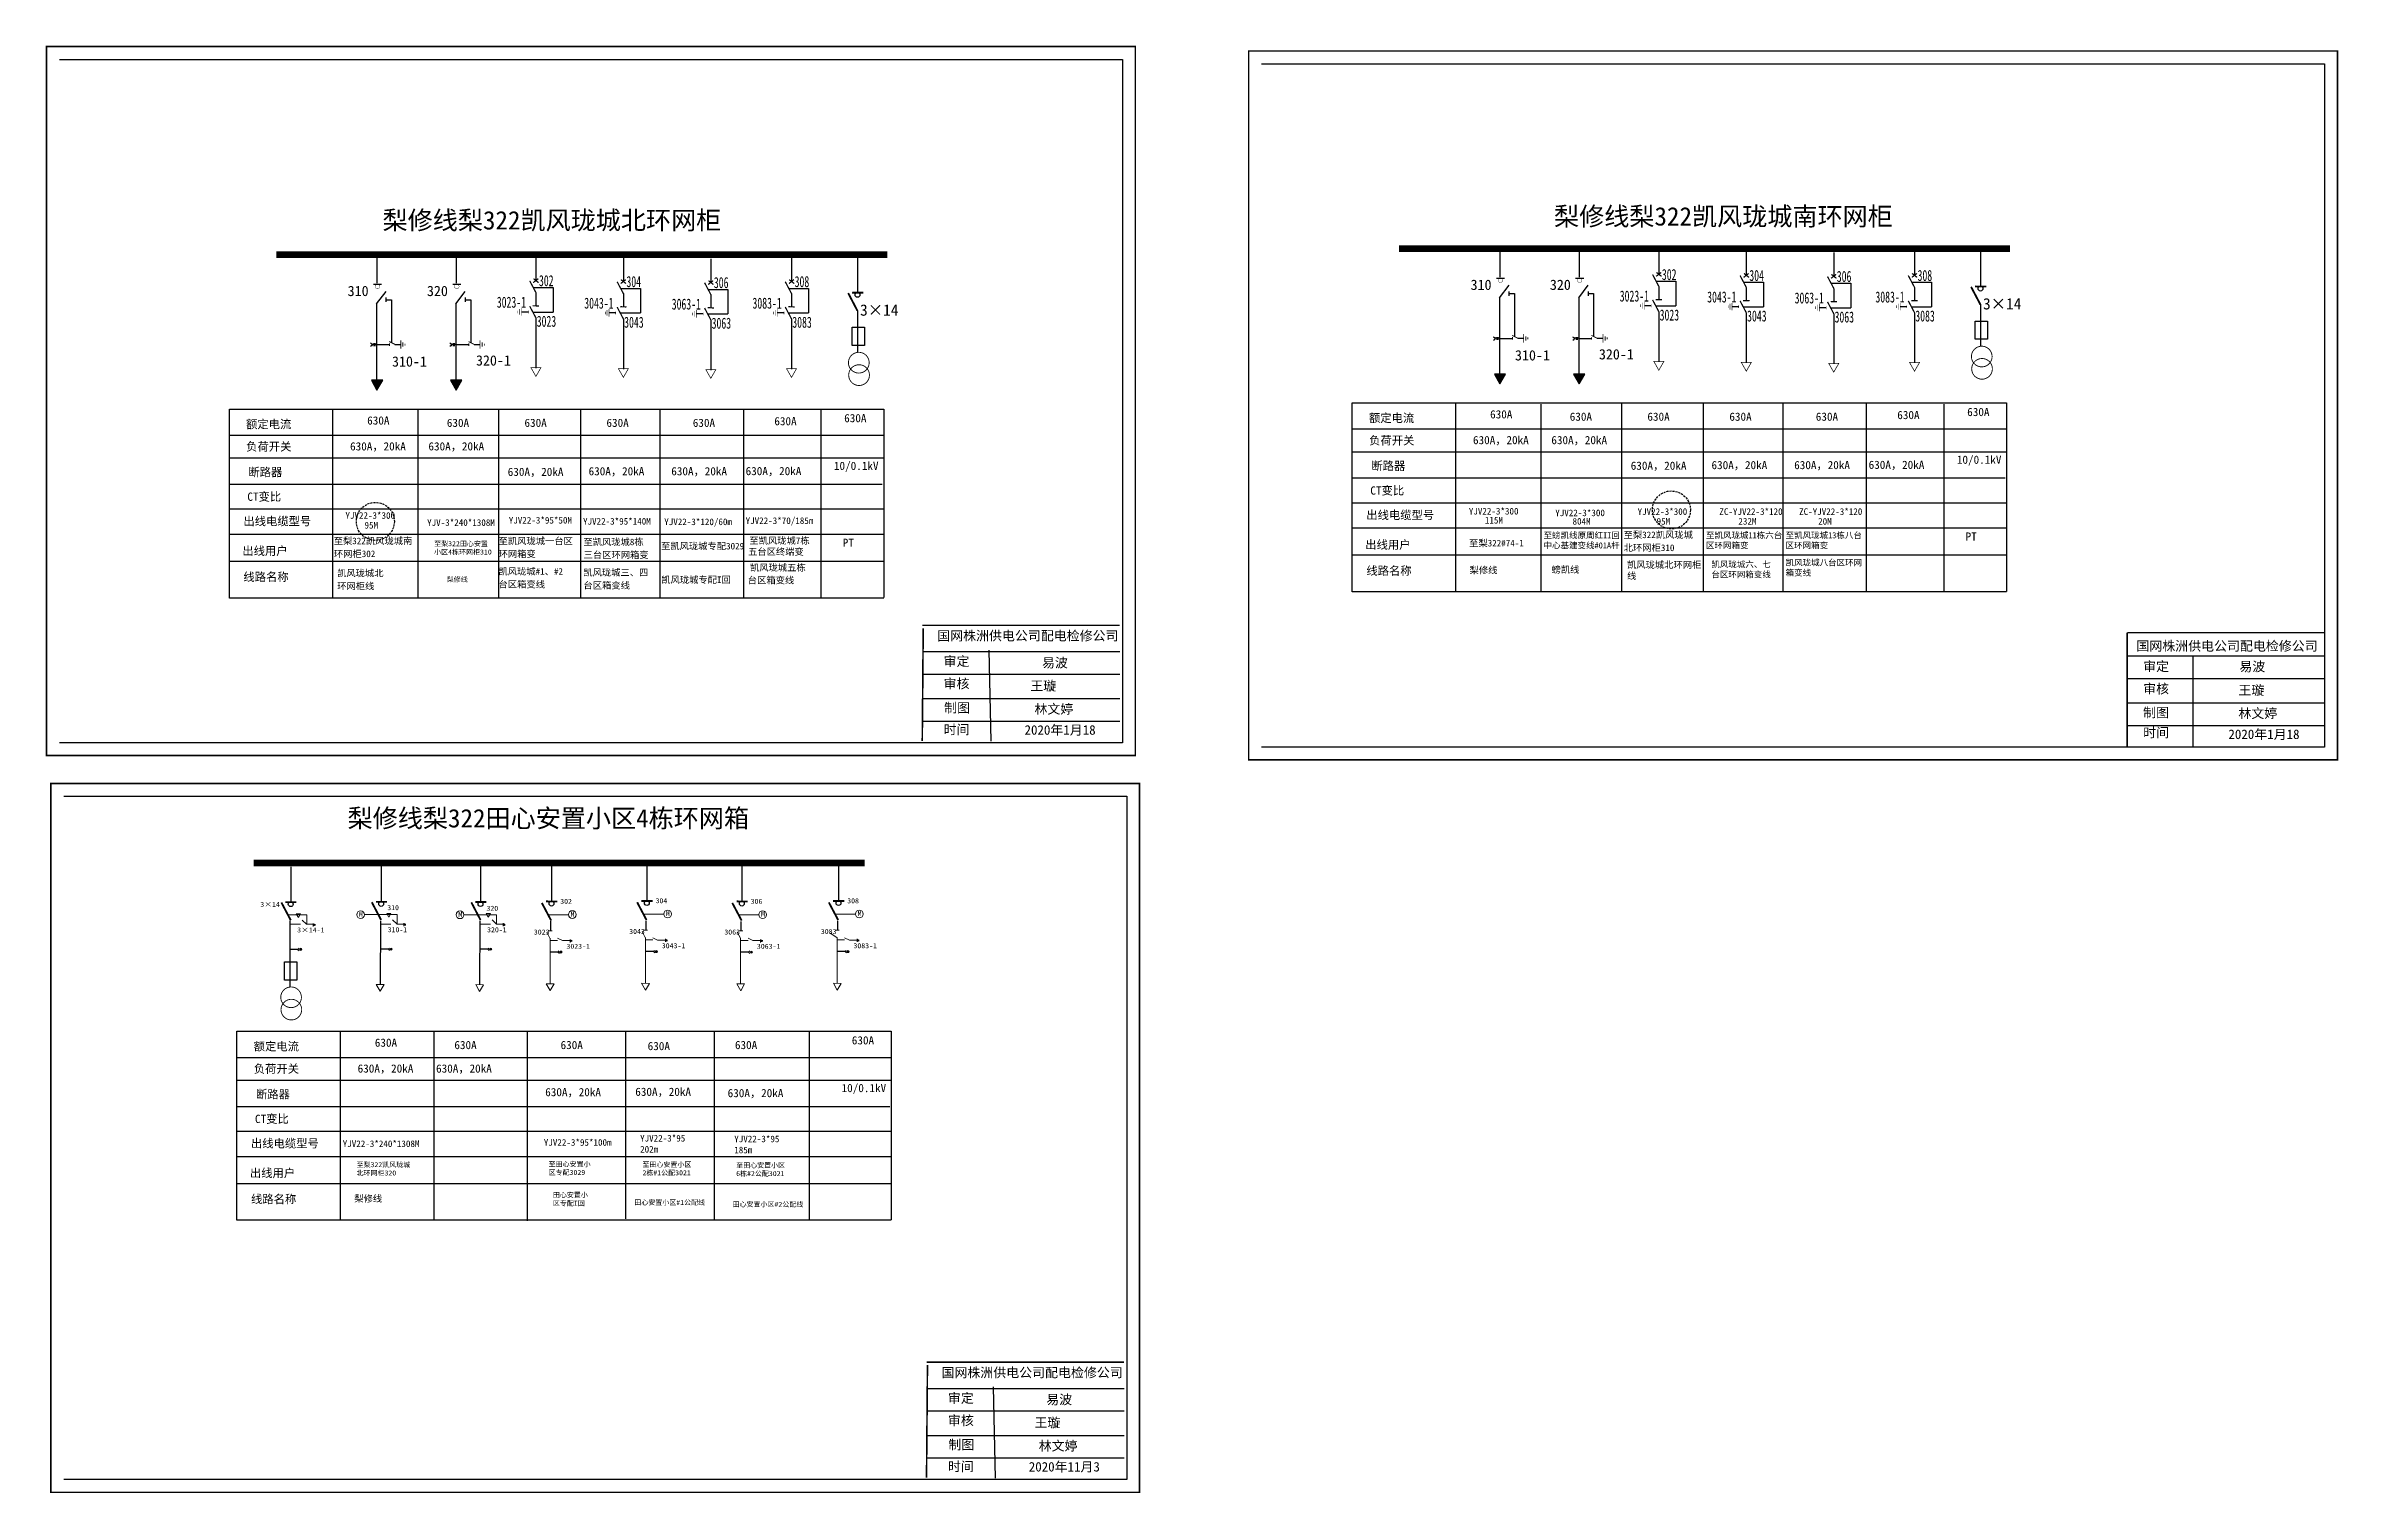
# Model space of a CAD drawing. Extents: x -1404 to -1140, y -1707 to -1540.
import ezdxf

# ---------------------------------------------------------------- set-up
doc = ezdxf.new("R2010")
doc.units = 0
doc.header["$LTSCALE"] = 0.774411
doc.linetypes.add('DASHED', pattern=[0.45, 0.3, -0.15])
doc.layers.get('0').update_dxf_attribs({"linetype": 'CONTINUOUS'})
doc.layers.add('1', color=7, linetype='CONTINUOUS')
doc.layers.add('2', color=7, linetype='CONTINUOUS')
doc.styles.add('HZ', font='')
doc.styles.get("Standard").update_dxf_attribs({"font": '', "height": 2.5})
doc.styles.add('字体', font='simkai_0.ttf', dxfattribs={"height": 2.5})
doc.styles.add('宋体', font='')
doc.styles.get('HZ').set_extended_font_data('SimSun')
doc.styles.get('Standard').set_extended_font_data('SimSun')
doc.styles.get('宋体').set_extended_font_data('SimSun')

# ---------------------------------------------------------------- blocks, each defined once
blk = doc.blocks.new('JD')
for points in [[(-2, 0.2), (-2, -0.2), (2, 0.2), (2, -0.2)], [(1, -1.2), (1, -0.8), (-1, -1.2), (-1, -0.8)], [(-0.5, -1.8), (-0.5, -2.2), (0.5, -1.8), (0.5, -2.2)]]:
    blk.add_trace(points)

msp = doc.modelspace()

# ---------------------------------------------------------------- hatches: boundary and pattern name
for points in [[(-1366.24, -1579.55), (-1365.58, -1578.42), (-1366.89, -1578.42)], [(-1357.1, -1579.55), (-1356.45, -1578.42), (-1357.75, -1578.42)], [(-1236.8, -1578.83), (-1236.15, -1577.71), (-1237.45, -1577.71)], [(-1227.66, -1578.83), (-1227.01, -1577.71), (-1228.32, -1577.71)]]:
    msp.add_hatch(color=7).paths.add_polyline_path(points)

# ---------------------------------------------------------------- linework, layer by layer
at = {"color": 7}
for p, q in [((-1366.22, -1567.24), (-1366.22, -1564.03)), ((-1357.08, -1567.24), (-1357.08, -1564.03)), ((-1236.78, -1566.53), (-1236.78, -1563.31)), ((-1227.64, -1566.53), (-1227.64, -1563.31))]:
    msp.add_line(p, q, dxfattribs=at)
for p, q in [((-1218.49, -1563.49), (-1218.49, -1566.27)), ((-1208.41, -1563.6), (-1208.41, -1566.38)), ((-1198.33, -1563.71), (-1198.33, -1566.49)), ((-1189.02, -1563.6), (-1189.02, -1566.38)), ((-1347.92, -1564.2), (-1347.92, -1566.98)), ((-1337.84, -1564.32), (-1337.84, -1567.1)), ((-1327.76, -1564.43), (-1327.76, -1567.21)), ((-1318.46, -1564.31), (-1318.46, -1567.1)), ((-1237.21, -1566.64), (-1236.27, -1566.64)), ((-1228.08, -1566.64), (-1227.13, -1566.64)), ((-1366.65, -1567.35), (-1365.71, -1567.35)), ((-1365.21, -1568.9), (-1365.21, -1569.39)), ((-1365.2, -1569.15), (-1364.58, -1569.15)), ((-1364.58, -1569.15), (-1364.58, -1574.09)), ((-1357.51, -1567.35), (-1356.57, -1567.35)), ((-1356.08, -1568.9), (-1356.08, -1569.39)), ((-1356.06, -1569.15), (-1355.44, -1569.15)), ((-1355.44, -1569.15), (-1355.44, -1574.09)), ((-1348.24, -1567.72), (-1345.95, -1567.72)), ((-1347.92, -1568.32), (-1347.92, -1569.85)), ((-1345.95, -1567.72), (-1345.95, -1570.56)), ((-1338.16, -1567.83), (-1335.87, -1567.83)), ((-1337.84, -1568.43), (-1337.84, -1569.96)), ((-1335.87, -1567.83), (-1335.87, -1570.67)), ((-1328.08, -1567.95), (-1325.79, -1567.95)), ((-1327.76, -1568.55), (-1327.76, -1570.07)), ((-1325.79, -1567.95), (-1325.79, -1570.78)), ((-1318.77, -1567.83), (-1316.49, -1567.83)), ((-1318.46, -1568.43), (-1318.46, -1569.96)), ((-1316.49, -1567.83), (-1316.49, -1570.67)), ((-1235.78, -1568.19), (-1235.78, -1568.68)), ((-1235.77, -1568.44), (-1235.14, -1568.44)), ((-1235.14, -1568.44), (-1235.14, -1573.37)), ((-1226.64, -1568.19), (-1226.64, -1568.68)), ((-1226.63, -1568.44), (-1226.01, -1568.44)), ((-1226.01, -1568.44), (-1226.01, -1573.37)), ((-1218.81, -1567.01), (-1216.52, -1567.01)), ((-1218.49, -1567.61), (-1218.49, -1569.14)), ((-1216.52, -1567.01), (-1216.52, -1569.85)), ((-1208.73, -1567.12), (-1206.44, -1567.12)), ((-1208.41, -1567.72), (-1208.41, -1569.25)), ((-1206.44, -1567.12), (-1206.44, -1569.96)), ((-1198.65, -1567.23), (-1196.36, -1567.23)), ((-1198.33, -1567.83), (-1198.33, -1569.36)), ((-1196.36, -1567.23), (-1196.36, -1570.07)), ((-1189.34, -1567.12), (-1187.05, -1567.12)), ((-1189.02, -1567.72), (-1189.02, -1569.25)), ((-1187.05, -1567.12), (-1187.05, -1569.96)), ((-1348.8, -1570.56), (-1349.57, -1570.56)), ((-1348.28, -1570.56), (-1345.95, -1570.56)), ((-1347.92, -1571.24), (-1347.92, -1577.03)), ((-1338.72, -1570.67), (-1339.49, -1570.67)), ((-1338.2, -1570.67), (-1335.87, -1570.67)), ((-1337.84, -1571.35), (-1337.84, -1577.14)), ((-1328.64, -1570.78), (-1329.41, -1570.78)), ((-1328.12, -1570.78), (-1325.79, -1570.78)), ((-1327.76, -1571.47), (-1327.76, -1577.25)), ((-1319.33, -1570.67), (-1320.11, -1570.67)), ((-1318.82, -1570.67), (-1316.49, -1570.67)), ((-1318.46, -1571.35), (-1318.46, -1577.14)), ((-1219.37, -1569.84), (-1220.14, -1569.84)), ((-1218.85, -1569.85), (-1216.52, -1569.85)), ((-1218.49, -1570.53), (-1218.49, -1576.31)), ((-1209.29, -1569.96), (-1210.06, -1569.96)), ((-1208.77, -1569.96), (-1206.44, -1569.96)), ((-1208.41, -1570.64), (-1208.41, -1576.43)), ((-1199.2, -1570.07), (-1199.98, -1570.07)), ((-1198.69, -1570.07), (-1196.36, -1570.07)), ((-1198.33, -1570.75), (-1198.33, -1576.54)), ((-1189.9, -1569.96), (-1190.67, -1569.96)), ((-1189.38, -1569.96), (-1187.05, -1569.96)), ((-1189.02, -1570.64), (-1189.02, -1576.43)), ((-1366.24, -1574.31), (-1364.8, -1574.31)), ((-1364.17, -1574.3), (-1363.51, -1574.3)), ((-1357.1, -1574.31), (-1355.66, -1574.31)), ((-1355.03, -1574.3), (-1354.37, -1574.3)), ((-1236.8, -1573.6), (-1235.37, -1573.6)), ((-1234.74, -1573.58), (-1234.08, -1573.58)), ((-1227.66, -1573.6), (-1226.23, -1573.6)), ((-1225.6, -1573.58), (-1224.94, -1573.58))]:
    msp.add_line(p, q)
at = {"color": 0}
for p, q in [((-1181.42, -1563.54), (-1181.42, -1567.7)), ((-1310.86, -1564.25), (-1310.86, -1568.41)), ((-1236.85, -1568.92), (-1236.85, -1577.91)), ((-1227.71, -1568.92), (-1227.71, -1577.91)), ((-1366.28, -1569.63), (-1366.28, -1578.62)), ((-1357.14, -1569.63), (-1357.14, -1578.62)), ((-1310.86, -1570.42), (-1310.86, -1575.23)), ((-1181.42, -1569.71), (-1181.42, -1574.51)), ((-1371.37, -1581.75), (-1371.37, -1603.52)), ((-1361.52, -1581.87), (-1361.52, -1603.55)), ((-1241.93, -1581.04), (-1241.93, -1602.81)), ((-1232.09, -1581.16), (-1232.09, -1602.84)), ((-1383.25, -1584.74), (-1374.6, -1584.74)), ((-1374.64, -1584.74), (-1367.34, -1584.74)), ((-1368.78, -1584.74), (-1307.8, -1584.74)), ((-1253.82, -1584.03), (-1245.17, -1584.03)), ((-1245.21, -1584.03), (-1237.91, -1584.03)), ((-1239.35, -1584.03), (-1178.36, -1584.03)), ((-1383.25, -1587.37), (-1374.64, -1587.37)), ((-1374.68, -1587.37), (-1367.38, -1587.37)), ((-1367.5, -1587.37), (-1307.83, -1587.37)), ((-1253.82, -1586.66), (-1245.2, -1586.66)), ((-1245.24, -1586.66), (-1237.94, -1586.66)), ((-1238.07, -1586.66), (-1178.4, -1586.66)), ((-1253.82, -1592.54), (-1245.27, -1592.54)), ((-1245.31, -1592.54), (-1238, -1592.54)), ((-1238.13, -1592.54), (-1178.46, -1592.54)), ((-1383.25, -1593.26), (-1374.7, -1593.26)), ((-1374.74, -1593.26), (-1367.44, -1593.26)), ((-1367.56, -1593.26), (-1307.9, -1593.26)), ((-1376.18, -1634.49), (-1376.18, -1638.65)), ((-1365.76, -1634.46), (-1365.76, -1638.62)), ((-1354.3, -1634.47), (-1354.3, -1638.63)), ((-1346.13, -1634.42), (-1346.13, -1638.58)), ((-1335.14, -1634.35), (-1335.14, -1638.51)), ((-1324.18, -1634.42), (-1324.18, -1638.58)), ((-1313.05, -1634.36), (-1313.05, -1638.52)), ((-1376.27, -1640.74), (-1376.29, -1648.36)), ((-1365.85, -1640.71), (-1365.87, -1648.08)), ((-1354.39, -1640.72), (-1354.41, -1648.09)), ((-1335.27, -1640.72), (-1335.26, -1641.81)), ((-1313.17, -1640.72), (-1313.17, -1641.81)), ((-1346.25, -1640.78), (-1346.25, -1641.87)), ((-1324.3, -1640.79), (-1324.3, -1641.87)), ((-1375.35, -1644.03), (-1376.28, -1644.03)), ((-1375.36, -1644.03), (-1375.22, -1643.89)), ((-1375.36, -1644.03), (-1375.21, -1644.16)), ((-1364.93, -1644), (-1365.85, -1644)), ((-1364.93, -1644), (-1364.79, -1643.86)), ((-1364.93, -1644), (-1364.78, -1644.14)), ((-1353.46, -1644.01), (-1354.39, -1644.01)), ((-1353.47, -1644.01), (-1353.33, -1643.87)), ((-1353.47, -1644.01), (-1353.32, -1644.15)), ((-1345.36, -1644.34), (-1346.29, -1644.34)), ((-1345.37, -1644.34), (-1345.23, -1644.2)), ((-1345.37, -1644.34), (-1345.22, -1644.47)), ((-1334.37, -1644.28), (-1335.3, -1644.28)), ((-1334.38, -1644.27), (-1334.24, -1644.13)), ((-1334.38, -1644.28), (-1334.23, -1644.41)), ((-1323.41, -1644.34), (-1324.33, -1644.34)), ((-1323.42, -1644.34), (-1323.28, -1644.2)), ((-1323.41, -1644.34), (-1323.27, -1644.48)), ((-1312.28, -1644.28), (-1313.2, -1644.28)), ((-1312.29, -1644.28), (-1312.15, -1644.14)), ((-1312.29, -1644.28), (-1312.14, -1644.41)), ((-1370.49, -1653.46), (-1370.49, -1675.23)), ((-1359.68, -1653.52), (-1359.68, -1675.2)), ((-1382.38, -1656.46), (-1373.72, -1656.46)), ((-1373.76, -1656.46), (-1366.46, -1656.46)), ((-1367.9, -1656.46), (-1306.92, -1656.46)), ((-1382.38, -1659.08), (-1373.76, -1659.08)), ((-1373.8, -1659.08), (-1366.5, -1659.08)), ((-1366.62, -1659.08), (-1306.96, -1659.08)), ((-1382.38, -1664.97), (-1373.82, -1664.97)), ((-1373.86, -1664.97), (-1366.56, -1664.97)), ((-1366.68, -1664.97), (-1307.02, -1664.97))]:
    msp.add_line(p, q, dxfattribs=at)
at = {"color": 0, "linetype": 'Continuous'}
for p, q in [((-1303.38, -1609.7), (-1280.62, -1609.7)), ((-1295.72, -1609.53), (-1295.48, -1620.03)), ((-1164.51, -1610.19), (-1141.76, -1610.19)), ((-1156.95, -1610.19), (-1156.95, -1620.7)), ((-1303.38, -1612.29), (-1280.62, -1612.29)), ((-1164.51, -1612.79), (-1141.76, -1612.79)), ((-1303.38, -1615.11), (-1280.62, -1615.11)), ((-1164.51, -1615.61), (-1141.76, -1615.61)), ((-1303.38, -1617.71), (-1280.62, -1617.71)), ((-1164.51, -1618.2), (-1141.76, -1618.2)), ((-1302.88, -1694.62), (-1280.13, -1694.62)), ((-1295.23, -1694.45), (-1294.99, -1704.96)), ((-1302.88, -1697.21), (-1280.13, -1697.21)), ((-1302.88, -1700.04), (-1280.13, -1700.04)), ((-1302.88, -1702.63), (-1280.13, -1702.63))]:
    msp.add_line(p, q, dxfattribs=at)
at = {"color": 7, "lineweight": 0}
for p, q in [((-1374.34, -1640.04), (-1376.44, -1640.04)), ((-1374.86, -1640.65), (-1374.35, -1641.13)), ((-1374.34, -1641.14), (-1374.34, -1640.04)), ((-1363.91, -1640.01), (-1367.69, -1640.01)), ((-1364.44, -1640.62), (-1363.93, -1641.1)), ((-1363.91, -1641.11), (-1363.91, -1640.01)), ((-1352.45, -1640.02), (-1356.22, -1640.02)), ((-1352.98, -1640.63), (-1352.47, -1641.11)), ((-1352.45, -1641.12), (-1352.45, -1640.02)), ((-1346.42, -1640.03), (-1344.18, -1640.03)), ((-1335.43, -1639.97), (-1333.19, -1639.97)), ((-1324.46, -1640.03), (-1322.23, -1640.03)), ((-1313.34, -1639.97), (-1311.1, -1639.97)), ((-1376.27, -1641.13), (-1375.06, -1641.13)), ((-1374.35, -1641.13), (-1373.59, -1641.13)), ((-1373.59, -1641.02), (-1373.59, -1641.37)), ((-1373.49, -1641.06), (-1373.49, -1641.31)), ((-1373.37, -1641.12), (-1373.37, -1641.28)), ((-1365.85, -1641.1), (-1364.64, -1641.1)), ((-1363.93, -1641.1), (-1363.17, -1641.1)), ((-1363.16, -1640.99), (-1363.16, -1641.34)), ((-1363.06, -1641.03), (-1363.06, -1641.28)), ((-1362.95, -1641.09), (-1362.95, -1641.25)), ((-1354.39, -1641.11), (-1353.17, -1641.11)), ((-1352.47, -1641.11), (-1351.71, -1641.11)), ((-1351.7, -1641), (-1351.7, -1641.35)), ((-1351.6, -1641.04), (-1351.6, -1641.29)), ((-1351.49, -1641.1), (-1351.49, -1641.26)), ((-1346.67, -1642.02), (-1346.3, -1642.72)), ((-1346.5, -1641.87), (-1346.04, -1641.87)), ((-1346.29, -1642.72), (-1346.29, -1647.99)), ((-1346.29, -1642.99), (-1345.42, -1642.99)), ((-1345.42, -1642.73), (-1344.87, -1643)), ((-1344.87, -1643), (-1343.99, -1643)), ((-1343.99, -1642.86), (-1343.99, -1643.22)), ((-1343.88, -1642.91), (-1343.88, -1643.15)), ((-1343.77, -1642.96), (-1343.77, -1643.12)), ((-1335.68, -1641.96), (-1335.31, -1642.65)), ((-1335.52, -1641.81), (-1335.05, -1641.81)), ((-1335.3, -1642.66), (-1335.3, -1647.93)), ((-1335.3, -1642.93), (-1334.43, -1642.93)), ((-1334.43, -1642.67), (-1333.89, -1642.94)), ((-1333.89, -1642.94), (-1333, -1642.94)), ((-1333, -1642.8), (-1333, -1643.15)), ((-1332.89, -1642.84), (-1332.89, -1643.09)), ((-1332.78, -1642.9), (-1332.78, -1643.06)), ((-1324.72, -1642.02), (-1324.34, -1642.72)), ((-1324.55, -1641.88), (-1324.08, -1641.88)), ((-1324.34, -1642.72), (-1324.33, -1648)), ((-1324.34, -1642.99), (-1323.47, -1642.99)), ((-1323.47, -1642.73), (-1322.92, -1643)), ((-1322.92, -1643), (-1322.03, -1643)), ((-1322.03, -1642.87), (-1322.03, -1643.22)), ((-1321.93, -1642.91), (-1321.93, -1643.15)), ((-1321.82, -1642.96), (-1321.82, -1643.12)), ((-1314, -1642.15), (-1313.22, -1642.66)), ((-1313.42, -1641.81), (-1312.95, -1641.81)), ((-1313.21, -1642.66), (-1313.2, -1647.93)), ((-1313.21, -1642.93), (-1312.34, -1642.93)), ((-1312.34, -1642.67), (-1311.79, -1642.94)), ((-1311.79, -1642.94), (-1310.91, -1642.94)), ((-1310.91, -1642.81), (-1310.91, -1643.16)), ((-1310.8, -1642.85), (-1310.8, -1643.09)), ((-1310.69, -1642.9), (-1310.69, -1643.06)), ((-1375.12, -1644.1), (-1374.93, -1643.95)), ((-1375.11, -1643.94), (-1374.93, -1644.1)), ((-1364.69, -1643.91), (-1364.51, -1644.07)), ((-1364.69, -1644.07), (-1364.5, -1643.92)), ((-1353.23, -1643.92), (-1353.05, -1644.08)), ((-1353.23, -1644.08), (-1353.04, -1643.93)), ((-1345.13, -1644.41), (-1344.94, -1644.26)), ((-1345.12, -1644.25), (-1344.94, -1644.41)), ((-1334.14, -1644.35), (-1333.95, -1644.2)), ((-1334.13, -1644.19), (-1333.95, -1644.35)), ((-1323.18, -1644.41), (-1322.98, -1644.26)), ((-1323.17, -1644.25), (-1322.99, -1644.41)), ((-1312.05, -1644.35), (-1311.85, -1644.2)), ((-1312.04, -1644.19), (-1311.86, -1644.35))]:
    msp.add_line(p, q, dxfattribs=at)
at = {"color": 0, "linetype": 'Continuous', "const_width": 0.182}
for points in [[(-1404.32, -1539.97), (-1278.83, -1539.97), (-1278.83, -1621.68), (-1404.32, -1621.68)], [(-1265.77, -1540.47), (-1140.28, -1540.47), (-1140.28, -1622.17), (-1265.77, -1622.17)], [(-1403.82, -1624.9), (-1278.34, -1624.9), (-1278.34, -1706.6), (-1403.82, -1706.6)]]:
    msp.add_lwpolyline(points, close=True, dxfattribs=at)
at = {"color": 0, "linetype": 'Continuous'}
for points in [[(-1402.84, -1541.45), (-1280.31, -1541.45), (-1280.31, -1620.2), (-1402.84, -1620.2)], [(-1264.29, -1541.95), (-1141.76, -1541.95), (-1141.76, -1620.7), (-1264.29, -1620.7)], [(-1402.35, -1626.37), (-1279.82, -1626.37), (-1279.82, -1705.12), (-1402.35, -1705.12)]]:
    msp.add_lwpolyline(points, dxfattribs=at)
for points, const_width in [([(-1377.86, -1563.96), (-1307.43, -1563.96)], 0.765), ([(-1248.43, -1563.25), (-1178, -1563.25)], 0.765), ([(-1347.65, -1566.71), (-1348.23, -1567.17)], 0.144), ([(-1348.2, -1566.71), (-1347.62, -1567.17)], 0.144), ([(-1337.57, -1566.83), (-1338.15, -1567.28)], 0.144), ([(-1338.12, -1566.83), (-1337.54, -1567.28)], 0.144), ([(-1318.18, -1566.82), (-1318.76, -1567.28)], 0.144), ([(-1318.73, -1566.82), (-1318.15, -1567.28)], 0.144), ([(-1237.21, -1566.64), (-1236.27, -1566.64)], 0.08), ([(-1228.08, -1566.64), (-1227.13, -1566.64)], 0.08), ([(-1218.49, -1567.61), (-1219.21, -1566.24)], 0.144), ([(-1218.22, -1566), (-1218.8, -1566.45)], 0.144), ([(-1218.76, -1566), (-1218.18, -1566.45)], 0.144), ([(-1208.41, -1567.72), (-1209.13, -1566.35)], 0.144), ([(-1208.14, -1566.11), (-1208.72, -1566.57)], 0.144), ([(-1208.68, -1566.11), (-1208.1, -1566.57)], 0.144), ([(-1198.33, -1567.83), (-1199.05, -1566.47)], 0.144), ([(-1198.06, -1566.22), (-1198.64, -1566.68)], 0.144), ([(-1198.6, -1566.22), (-1198.02, -1566.68)], 0.144), ([(-1189.02, -1567.72), (-1189.74, -1566.35)], 0.144), ([(-1188.75, -1566.11), (-1189.33, -1566.57)], 0.144), ([(-1189.3, -1566.11), (-1188.72, -1566.57)], 0.144), ([(-1366.65, -1567.35), (-1365.71, -1567.35)], 0.08), ([(-1357.51, -1567.35), (-1356.57, -1567.35)], 0.08), ([(-1347.92, -1568.32), (-1348.64, -1566.96)], 0.144), ([(-1337.84, -1568.43), (-1338.56, -1567.07)], 0.144), ([(-1327.76, -1568.55), (-1328.48, -1567.18)], 0.144), ([(-1327.49, -1566.94), (-1328.07, -1567.39)], 0.144), ([(-1328.03, -1566.94), (-1327.46, -1567.39)], 0.144), ([(-1318.46, -1568.43), (-1319.18, -1567.07)], 0.144), ([(-1220.14, -1569.38), (-1220.14, -1570.27)], 0.0629), ([(-1218.49, -1570.53), (-1219.21, -1569.16)], 0.144), ([(-1218.12, -1569.15), (-1218.86, -1569.12)], 0.144), ([(-1208.41, -1570.64), (-1209.13, -1569.27)], 0.144), ([(-1208.04, -1569.26), (-1208.78, -1569.24)], 0.144), ([(-1198.33, -1570.75), (-1199.05, -1569.39)], 0.144), ([(-1197.96, -1569.37), (-1198.7, -1569.35)], 0.144), ([(-1189.02, -1570.64), (-1189.74, -1569.27)], 0.144), ([(-1188.66, -1569.26), (-1189.39, -1569.24)], 0.144), ([(-1350.01, -1570.39), (-1350.01, -1570.71)], 0.0629), ([(-1349.8, -1570.2), (-1349.8, -1570.88)], 0.0629), ([(-1349.58, -1570.1), (-1349.58, -1570.98)], 0.0629), ([(-1348.8, -1570.4), (-1348.8, -1570.71)], 0.0629), ([(-1347.92, -1571.24), (-1348.64, -1569.88)], 0.144), ([(-1347.56, -1569.86), (-1348.29, -1569.84)], 0.144), ([(-1339.93, -1570.51), (-1339.93, -1570.82)], 0.0629), ([(-1339.72, -1570.31), (-1339.72, -1570.99)], 0.0629), ([(-1339.5, -1570.21), (-1339.5, -1571.1)], 0.0629), ([(-1338.72, -1570.51), (-1338.72, -1570.83)], 0.0629), ([(-1337.84, -1571.35), (-1338.56, -1569.99)], 0.144), ([(-1337.48, -1569.97), (-1338.21, -1569.95)], 0.144), ([(-1329.85, -1570.62), (-1329.85, -1570.93)], 0.0629), ([(-1329.64, -1570.43), (-1329.64, -1571.1)], 0.0629), ([(-1329.42, -1570.32), (-1329.42, -1571.21)], 0.0629), ([(-1328.64, -1570.63), (-1328.64, -1570.94)], 0.0629), ([(-1327.76, -1571.47), (-1328.48, -1570.1)], 0.144), ([(-1327.4, -1570.09), (-1328.13, -1570.06)], 0.144), ([(-1320.55, -1570.5), (-1320.55, -1570.82)], 0.0629), ([(-1320.34, -1570.31), (-1320.34, -1570.99)], 0.0629), ([(-1320.11, -1570.21), (-1320.11, -1571.1)], 0.0629), ([(-1319.33, -1570.51), (-1319.33, -1570.83)], 0.0629), ([(-1318.46, -1571.35), (-1319.18, -1569.99)], 0.144), ([(-1318.09, -1569.97), (-1318.82, -1569.95)], 0.144), ([(-1220.58, -1569.68), (-1220.58, -1569.99)], 0.0629), ([(-1220.37, -1569.49), (-1220.37, -1570.17)], 0.0629), ([(-1219.37, -1569.69), (-1219.37, -1570)], 0.0629), ([(-1210.5, -1569.79), (-1210.5, -1570.1)], 0.0629), ([(-1210.29, -1569.6), (-1210.29, -1570.28)], 0.0629), ([(-1210.06, -1569.5), (-1210.06, -1570.38)], 0.0629), ([(-1209.29, -1569.8), (-1209.29, -1570.11)], 0.0629), ([(-1200.42, -1569.9), (-1200.42, -1570.22)], 0.0629), ([(-1200.21, -1569.71), (-1200.21, -1570.39)], 0.0629), ([(-1199.98, -1569.61), (-1199.98, -1570.49)], 0.0629), ([(-1199.2, -1569.91), (-1199.2, -1570.23)], 0.0629), ([(-1191.11, -1569.79), (-1191.11, -1570.1)], 0.0629), ([(-1190.9, -1569.6), (-1190.9, -1570.28)], 0.0629), ([(-1190.68, -1569.5), (-1190.68, -1570.38)], 0.0629), ([(-1189.9, -1569.8), (-1189.9, -1570.11)], 0.0629), ([(-1364.83, -1573.96), (-1364.13, -1574.31)], 0.105), ([(-1364.8, -1574.15), (-1364.8, -1574.47)], 0.105), ([(-1355.69, -1573.96), (-1354.99, -1574.31)], 0.105), ([(-1355.66, -1574.15), (-1355.66, -1574.47)], 0.105), ([(-1235.4, -1573.25), (-1234.7, -1573.6)], 0.105), ([(-1235.37, -1573.43), (-1235.37, -1573.76)], 0.105), ([(-1226.26, -1573.25), (-1225.56, -1573.6)], 0.105), ([(-1226.23, -1573.43), (-1226.23, -1573.76)], 0.105), ([(-1380.45, -1634.05), (-1310.02, -1634.05)], 0.765)]:
    msp.add_lwpolyline(points, dxfattribs=dict(const_width=const_width))
at = {"const_width": 0.04}
for points in [[(-1237.01, -1566.9, 1), (-1236.49, -1566.9, 1)], [(-1227.87, -1566.9, 1), (-1227.35, -1566.9, 1)], [(-1366.44, -1567.61, 1), (-1365.92, -1567.61, 1)], [(-1357.3, -1567.61, 1), (-1356.78, -1567.61, 1)]]:
    msp.add_lwpolyline(points, format="xyb", close=True, dxfattribs=at)
at = {"color": 0, "const_width": 0.216}
for points in [[(-1310.86, -1570.42), (-1311.93, -1568.37)], [(-1310.2, -1568.34), (-1311.47, -1568.33)], [(-1181.42, -1569.71), (-1182.5, -1567.66)], [(-1180.76, -1567.62), (-1182.04, -1567.61)], [(-1376.18, -1640.66), (-1377.26, -1638.61)], [(-1375.52, -1638.57), (-1376.8, -1638.57)], [(-1365.76, -1640.63), (-1366.84, -1638.58)], [(-1365.1, -1638.54), (-1366.37, -1638.54)], [(-1354.3, -1640.64), (-1355.37, -1638.59)], [(-1353.64, -1638.55), (-1354.91, -1638.55)], [(-1346.16, -1640.7), (-1347.24, -1638.66)], [(-1345.47, -1638.5), (-1346.75, -1638.49)], [(-1335.17, -1640.64), (-1336.25, -1638.59)], [(-1334.48, -1638.44), (-1335.76, -1638.43)], [(-1324.21, -1640.7), (-1325.29, -1638.66)], [(-1323.52, -1638.5), (-1324.8, -1638.49)], [(-1313.08, -1640.64), (-1314.16, -1638.6)], [(-1312.39, -1638.44), (-1313.67, -1638.43)]]:
    msp.add_lwpolyline(points, dxfattribs=at)
at = {"color": 0, "linetype": 'Continuous'}
for points in [[(-1182.02, -1571.6), (-1180.6, -1571.6), (-1180.6, -1573.7), (-1182.02, -1573.7)], [(-1311.46, -1572.31), (-1310.04, -1572.31), (-1310.04, -1574.41), (-1311.46, -1574.41)], [(-1376.89, -1645.45), (-1375.47, -1645.45), (-1375.47, -1647.55), (-1376.89, -1647.55)]]:
    msp.add_lwpolyline(points, close=True, dxfattribs=at)
for points in [[(-1367, -1574.12, -0.877934), (-1366.99, -1574.55)], [(-1357.86, -1574.12, -0.877934), (-1357.85, -1574.55)], [(-1237.56, -1573.41, -0.877934), (-1237.56, -1573.84)], [(-1228.43, -1573.41, -0.877934), (-1228.42, -1573.84)]]:
    msp.add_lwpolyline(points, format="xyb")
for points in [[(-1366.59, -1574.3), (-1366.81, -1574.3)], [(-1366.59, -1574.16), (-1366.59, -1574.48)], [(-1366.49, -1574.16), (-1366.49, -1574.48)], [(-1366.24, -1574.3), (-1366.49, -1574.3)], [(-1357.45, -1574.3), (-1357.67, -1574.3)], [(-1357.45, -1574.16), (-1357.45, -1574.48)], [(-1357.35, -1574.16), (-1357.35, -1574.48)], [(-1357.1, -1574.3), (-1357.35, -1574.3)], [(-1237.16, -1573.59), (-1237.38, -1573.59)], [(-1237.16, -1573.44), (-1237.16, -1573.76)], [(-1237.06, -1573.44), (-1237.06, -1573.76)], [(-1236.8, -1573.59), (-1237.06, -1573.59)], [(-1228.02, -1573.59), (-1228.24, -1573.59)], [(-1228.02, -1573.44), (-1228.02, -1573.76)], [(-1227.92, -1573.44), (-1227.92, -1573.76)], [(-1227.67, -1573.59), (-1227.92, -1573.59)]]:
    msp.add_lwpolyline(points)
at = {"color": 0, "const_width": 0.101}
for points in [[(-1180.08, -1575.69, -1), (-1182.46, -1575.69, -1)], [(-1309.51, -1576.4, -1), (-1311.9, -1576.4, -1)], [(-1309.48, -1577.83, -1), (-1311.87, -1577.83, -1)], [(-1180.05, -1577.11, -1), (-1182.43, -1577.11, -1)], [(-1374.95, -1649.54, -1), (-1377.33, -1649.54, -1)], [(-1374.92, -1650.96, -1), (-1377.3, -1650.96, -1)]]:
    msp.add_lwpolyline(points, format="xyb", close=True, dxfattribs=at)
at = {"color": 0, "const_width": 0.0811}
for points in [[(-1348.5, -1576.97), (-1347.92, -1577.98), (-1347.34, -1576.97)], [(-1338.42, -1577.08), (-1337.84, -1578.09), (-1337.26, -1577.08)], [(-1328.34, -1577.19), (-1327.76, -1578.2), (-1327.18, -1577.19)], [(-1319.04, -1577.08), (-1318.46, -1578.09), (-1317.88, -1577.08)], [(-1219.07, -1576.25), (-1218.49, -1577.27), (-1217.91, -1576.25)], [(-1208.99, -1576.36), (-1208.41, -1577.38), (-1207.83, -1576.36)], [(-1198.91, -1576.48), (-1198.33, -1577.49), (-1197.75, -1576.48)], [(-1189.6, -1576.36), (-1189.02, -1577.38), (-1188.44, -1576.36)]]:
    msp.add_lwpolyline(points, close=True, dxfattribs=at)
at = {"color": 7}
for points in [[(-1366.24, -1579.55), (-1365.58, -1578.42), (-1366.89, -1578.42)], [(-1357.1, -1579.55), (-1356.45, -1578.42), (-1357.75, -1578.42)], [(-1236.8, -1578.83), (-1236.15, -1577.71), (-1237.45, -1577.71)], [(-1227.66, -1578.83), (-1227.01, -1577.71), (-1228.32, -1577.71)]]:
    msp.add_lwpolyline(points, close=True, dxfattribs=at)
at = {"color": 0, "linetype": 'Continuous', "const_width": 0.182}
for points in [[(-1303.28, -1607.01), (-1303.39, -1619.99)], [(-1303.38, -1606.67), (-1280.62, -1606.67)], [(-1164.51, -1607.51), (-1141.76, -1607.51)], [(-1164.51, -1607.51), (-1164.51, -1620.7)], [(-1302.79, -1691.93), (-1302.9, -1704.91)], [(-1302.88, -1691.6), (-1280.13, -1691.6)]]:
    msp.add_lwpolyline(points, dxfattribs=at)
at = {"color": 7, "lineweight": 0}
for points in [[(-1375.3, -1640.34), (-1375.05, -1639.91), (-1375.55, -1639.91)], [(-1364.87, -1640.31), (-1364.63, -1639.88), (-1365.12, -1639.88)], [(-1353.41, -1640.32), (-1353.16, -1639.89), (-1353.66, -1639.89)], [(-1365.87, -1648.85), (-1365.42, -1648.08), (-1366.32, -1648.07)], [(-1354.41, -1648.86), (-1353.96, -1648.09), (-1354.85, -1648.08)], [(-1346.28, -1648.77), (-1345.83, -1648), (-1346.73, -1647.99)], [(-1335.29, -1648.71), (-1334.84, -1647.94), (-1335.74, -1647.93)], [(-1324.32, -1648.78), (-1323.87, -1648), (-1324.77, -1648)], [(-1313.2, -1648.71), (-1312.74, -1647.94), (-1313.64, -1647.93)]]:
    msp.add_lwpolyline(points, close=True, dxfattribs=at)
at = {"color": 0}
for centre in [(-1310.86, -1568.57), (-1181.42, -1567.86), (-1376.18, -1638.81), (-1365.76, -1638.78), (-1354.3, -1638.79), (-1346.13, -1638.74), (-1335.14, -1638.67), (-1324.18, -1638.74), (-1313.05, -1638.68)]:
    msp.add_circle(centre, 0.281, dxfattribs=at)
at = {"color": 1, "linetype": 'DASHED'}
for centre in [(-1366.43, -1594.69), (-1217.04, -1593.37)]:
    msp.add_circle(centre, 2.19, dxfattribs=at)
at = {"color": 7, "lineweight": 0}
for centre, radius in [((-1368.13, -1640.02), 0.444), ((-1356.67, -1640.03), 0.444), ((-1343.73, -1640), 0.444), ((-1332.74, -1639.94), 0.444), ((-1321.78, -1640.01), 0.444), ((-1310.65, -1639.94), 0.444), ((-1375.02, -1644.02), 0.124), ((-1364.6, -1643.99), 0.124), ((-1353.14, -1644), 0.124), ((-1345.04, -1644.33), 0.124), ((-1334.05, -1644.27), 0.124), ((-1323.08, -1644.34), 0.124), ((-1311.95, -1644.27), 0.124)]:
    msp.add_circle(centre, radius, dxfattribs=at)
at = {"layer": '1'}
for points in [[(-1367, -1574.12, -0.877934), (-1366.99, -1574.54)], [(-1357.86, -1574.12, -0.877934), (-1357.85, -1574.54)], [(-1237.57, -1573.41, -0.877934), (-1237.56, -1573.83)], [(-1228.43, -1573.41, -0.877934), (-1228.42, -1573.83)]]:
    msp.add_lwpolyline(points, format="xyb", dxfattribs=at)
at = {"layer": '2'}
for p, q in [((-1366.28, -1569.63), (-1365.2, -1568.18)), ((-1357.14, -1569.63), (-1356.06, -1568.18)), ((-1236.85, -1568.92), (-1235.76, -1567.47)), ((-1227.71, -1568.92), (-1226.62, -1567.47)), ((-1383.25, -1581.75), (-1374.64, -1581.75)), ((-1383.25, -1603.52), (-1383.25, -1581.75)), ((-1374.68, -1581.75), (-1367.38, -1581.75)), ((-1367.5, -1581.75), (-1307.83, -1581.75)), ((-1352.23, -1581.77), (-1352.23, -1603.55)), ((-1342.8, -1581.84), (-1342.8, -1603.41)), ((-1333.62, -1581.84), (-1333.62, -1603.48)), ((-1324.01, -1581.84), (-1324.01, -1603.48)), ((-1315.1, -1581.88), (-1315.1, -1603.41)), ((-1307.83, -1581.75), (-1307.83, -1603.48)), ((-1253.82, -1581.04), (-1245.2, -1581.04)), ((-1253.82, -1602.81), (-1253.82, -1581.04)), ((-1245.24, -1581.04), (-1237.94, -1581.04)), ((-1238.07, -1581.04), (-1178.4, -1581.04)), ((-1222.8, -1581.06), (-1222.8, -1602.84)), ((-1213.37, -1581.13), (-1213.37, -1602.7)), ((-1204.18, -1581.13), (-1204.18, -1602.77)), ((-1194.58, -1581.13), (-1194.58, -1602.77)), ((-1185.66, -1581.17), (-1185.66, -1602.7)), ((-1178.4, -1581.04), (-1178.4, -1602.77)), ((-1383.25, -1590.4), (-1368.88, -1590.4)), ((-1374.86, -1590.4), (-1367.56, -1590.4)), ((-1367.68, -1590.4), (-1308.01, -1590.4)), ((-1253.82, -1589.68), (-1239.45, -1589.68)), ((-1245.42, -1589.68), (-1238.12, -1589.68)), ((-1238.25, -1589.68), (-1178.58, -1589.68)), ((-1253.82, -1595.45), (-1178.45, -1595.45)), ((-1383.25, -1596.16), (-1307.88, -1596.16)), ((-1374.64, -1599.31), (-1383.25, -1599.31)), ((-1367.38, -1599.31), (-1374.68, -1599.31)), ((-1307.83, -1599.31), (-1367.5, -1599.31)), ((-1245.2, -1598.6), (-1253.82, -1598.6)), ((-1237.94, -1598.6), (-1245.24, -1598.6)), ((-1178.4, -1598.6), (-1238.07, -1598.6)), ((-1374.64, -1603.52), (-1383.25, -1603.52)), ((-1367.38, -1603.52), (-1374.68, -1603.52)), ((-1307.83, -1603.52), (-1367.5, -1603.52)), ((-1245.2, -1602.81), (-1253.82, -1602.81)), ((-1237.94, -1602.81), (-1245.24, -1602.81)), ((-1178.4, -1602.81), (-1238.07, -1602.81)), ((-1382.38, -1653.46), (-1373.76, -1653.46)), ((-1382.38, -1675.23), (-1382.38, -1653.46)), ((-1373.8, -1653.46), (-1366.5, -1653.46)), ((-1366.62, -1653.46), (-1306.96, -1653.46)), ((-1348.93, -1653.51), (-1348.93, -1675.29)), ((-1337.58, -1653.52), (-1337.58, -1675.09)), ((-1327.36, -1653.52), (-1327.36, -1675.16)), ((-1316.41, -1653.48), (-1316.41, -1675.12)), ((-1306.96, -1653.46), (-1306.96, -1675.19)), ((-1382.38, -1662.11), (-1368, -1662.11)), ((-1373.98, -1662.11), (-1366.68, -1662.11)), ((-1366.8, -1662.11), (-1307.14, -1662.11)), ((-1382.38, -1667.87), (-1307.01, -1667.87)), ((-1373.76, -1671.02), (-1382.38, -1671.02)), ((-1366.5, -1671.02), (-1373.8, -1671.02)), ((-1306.96, -1671.02), (-1366.62, -1671.02)), ((-1373.76, -1675.23), (-1382.38, -1675.23)), ((-1366.5, -1675.23), (-1373.8, -1675.23)), ((-1306.96, -1675.23), (-1366.62, -1675.23))]:
    msp.add_line(p, q, dxfattribs=at)

# ---------------------------------------------------------------- block references
at = {"xscale": 0.2447464706320943, "yscale": 0.2447464706320943, "zscale": 0.2447464706753001, "rotation": 90}
for p in [(-1363.5, -1574.31), (-1354.36, -1574.31), (-1234.07, -1573.6), (-1224.93, -1573.6)]:
    msp.add_blockref('JD', p, dxfattribs=at)

# ---------------------------------------------------------------- texts
at = {"style": 'HZ'}
for s, p in [('梨修线梨322凯风珑城北环网柜 ', (-1365.6, -1561.04)), ('梨修线梨322凯风珑城南环网柜 ', (-1230.57, -1560.59))]:
    msp.add_text(s, height=2.121, dxfattribs=at).set_placement(p)
at = {"style": '宋体', "width": 0.65}
for s, p in [('302', (-1347.57, -1567.58)), ('304', (-1337.49, -1567.69)), ('306', (-1327.41, -1567.8)), ('308', (-1318.1, -1567.69)), ('302', (-1218.14, -1566.87)), ('304', (-1208.06, -1566.98)), ('306', (-1197.98, -1567.09)), ('308', (-1188.67, -1566.98)), ('3023-1', (-1352.43, -1570.06)), ('3043-1', (-1342.35, -1570.17)), ('3063-1', (-1332.27, -1570.28)), ('3083-1', (-1322.96, -1570.17)), ('3023-1', (-1223, -1569.35)), ('3043-1', (-1212.92, -1569.46)), ('3063-1', (-1202.84, -1569.57)), ('3083-1', (-1193.53, -1569.46)), ('3023', (-1347.83, -1572.26)), ('3043', (-1337.75, -1572.37)), ('3063', (-1327.67, -1572.48)), ('3083', (-1318.37, -1572.37)), ('3023', (-1218.4, -1571.54)), ('3043', (-1208.32, -1571.65)), ('3063', (-1198.24, -1571.77)), ('3083', (-1188.93, -1571.65))]:
    msp.add_text(s, height=1.27, dxfattribs=at).set_placement(p)
at = {"color": 0}
for s, height, p in [('310', 1.183, (-1369.62, -1568.72)), ('320', 1.183, (-1360.48, -1568.72)), ('310', 1.183, (-1240.19, -1568.01)), ('320', 1.183, (-1231.05, -1568.01)), ('3×14', 1.302, (-1181.13, -1570.26)), ('3×14', 1.302, (-1310.56, -1570.98)), ('310-1', 1.183, (-1364.51, -1576.85)), ('320-1', 1.183, (-1354.83, -1576.73)), ('310-1', 1.183, (-1235.07, -1576.14)), ('320-1', 1.183, (-1225.4, -1576.02)), ('630A', 0.944, (-1367.37, -1583.53)), ('630A', 0.944, (-1312.39, -1583.26)), ('630A', 0.944, (-1237.94, -1582.82)), ('630A', 0.944, (-1228.76, -1583.09)), ('630A', 0.944, (-1219.81, -1583.09)), ('630A', 0.944, (-1210.36, -1583.09)), ('630A', 0.944, (-1200.4, -1583.09)), ('630A', 0.944, (-1191.01, -1582.9)), ('630A', 0.944, (-1182.95, -1582.55)), ('630A', 0.944, (-1358.19, -1583.8)), ('630A', 0.944, (-1349.24, -1583.8)), ('630A', 0.944, (-1339.79, -1583.8)), ('630A', 0.944, (-1329.84, -1583.8)), ('630A', 0.944, (-1320.44, -1583.61)), ('630A，20kA', 0.944, (-1239.91, -1585.79)), ('630A，20kA', 0.944, (-1230.88, -1585.79)), ('630A，20kA', 0.944, (-1369.34, -1586.51)), ('630A，20kA', 0.944, (-1360.31, -1586.51)), ('10/0.1kV', 0.944, (-1313.57, -1588.76)), ('630A，20kA', 0.944, (-1221.73, -1588.74)), ('630A，20kA', 0.944, (-1212.42, -1588.67)), ('630A，20kA', 0.944, (-1202.89, -1588.67)), ('630A，20kA', 0.944, (-1194.31, -1588.64)), ('10/0.1kV', 0.944, (-1184.14, -1588.05)), ('630A，20kA', 0.944, (-1351.17, -1589.45)), ('630A，20kA', 0.944, (-1341.85, -1589.38)), ('630A，20kA', 0.944, (-1332.32, -1589.38)), ('630A，20kA', 0.944, (-1323.75, -1589.36)), ('YJV-3*240*1308M', 0.765, (-1360.46, -1595.21)), ('YJV22-3*95*50M', 0.765, (-1351.05, -1594.94)), ('YJV22-3*95*140M', 0.765, (-1342.49, -1595.06)), ('YJV22-3*120/60m', 0.765, (-1333.13, -1595.12)), ('至梨322凯风珑城', 0.765, (-1222.55, -1596.62)), ('环网柜302 ', 0.765, (-1371.21, -1598.81)), ('至梨322凯风珑城南', 0.765, (-1371.23, -1597.32)), ('至凯风珑城一台区', 0.765, (-1352.23, -1597.33)), ('环网箱变 ', 0.765, (-1352.22, -1598.82)), ('至凯风珑城8栋', 0.765, (-1342.45, -1597.44)), ('三台区环网箱变 ', 0.765, (-1342.43, -1598.93)), ('至凯风珑城专配3029', 0.765, (-1333.5, -1597.92)), ('PT', 0.944, (-1312.56, -1597.62)), ('北环网柜310 ', 0.765, (-1222.54, -1598.11)), ('PT', 0.944, (-1183.13, -1596.91)), ('凯风珑城北', 0.765, (-1370.84, -1601.04)), ('凯风珑城#1、#2', 0.765, (-1352.24, -1600.84)), ('凯风珑城三、四', 0.765, (-1342.46, -1600.96)), ('凯风珑城专配I回', 0.765, (-1333.48, -1601.8)), ('梨修线', 0.765, (-1240.31, -1600.69)), ('螃凯线', 0.765, (-1230.86, -1600.63)), ('环网柜线', 0.765, (-1370.83, -1602.53)), ('台区箱变线 ', 0.765, (-1352.23, -1602.33)), ('台区箱变线 ', 0.765, (-1342.44, -1602.45)), ('630A', 0.944, (-1366.49, -1655.24)), ('630A', 0.944, (-1357.32, -1655.51)), ('630A', 0.944, (-1345.08, -1655.51)), ('630A', 0.944, (-1335.04, -1655.63)), ('630A', 0.944, (-1324.98, -1655.51)), ('630A', 0.944, (-1311.51, -1654.97)), ('630A，20kA', 0.944, (-1368.47, -1658.22)), ('630A，20kA', 0.944, (-1359.43, -1658.22)), ('630A，20kA', 0.944, (-1346.85, -1660.94)), ('630A，20kA', 0.944, (-1336.47, -1660.9)), ('630A，20kA', 0.944, (-1325.82, -1661.05)), ('10/0.1kV', 0.944, (-1312.69, -1660.47)), ('YJV22-3*240*1308M', 0.765, (-1370.19, -1666.8)), ('YJV22-3*95*100m', 0.765, (-1347.01, -1666.65)), ('梨修线', 0.765, (-1368.86, -1673.12))]:
    msp.add_text(s, height=height, dxfattribs=at).set_placement(p)
for s, height, style, p in [('额定电流', 0.956, 'HZ', (-1251.9, -1583.25)), ('额定电流', 0.956, 'HZ', (-1381.33, -1583.97)), ('负荷开关', 0.956, 'HZ', (-1251.88, -1585.84)), ('负荷开关', 0.956, 'HZ', (-1381.32, -1586.55)), ('断路器', 0.956, 'HZ', (-1251.63, -1588.77)), ('断路器', 0.956, 'HZ', (-1381.07, -1589.49)), ('CT变比', 0.956, 'HZ', (-1251.75, -1591.61)), ('CT变比', 0.956, 'HZ', (-1381.19, -1592.32)), ('YJV22-3*300', 0.765, '宋体', (-1240.39, -1593.9)), ('YJV22-3*300', 0.765, '宋体', (-1220.94, -1593.94)), ('ZC-YJV22-3*120', 0.765, '宋体', (-1211.51, -1593.94)), ('ZC-YJV22-3*120', 0.765, '宋体', (-1202.32, -1593.94)), ('出线电缆型号', 0.956, 'HZ', (-1381.64, -1595.15)), ('YJV22-3*300', 0.765, '宋体', (-1369.88, -1594.39)), ('出线电缆型号', 0.956, 'HZ', (-1252.21, -1594.44)), ('YJV22-3*300', 0.765, '宋体', (-1230.43, -1594.09)), ('出线用户', 0.956, 'HZ', (-1381.76, -1598.57)), ('出线用户', 0.956, 'HZ', (-1252.33, -1597.86)), ('至梨322#74-1', 0.765, '宋体', (-1240.36, -1597.58)), ('线路名称', 0.956, 'HZ', (-1381.64, -1601.57)), ('线路名称', 0.956, 'HZ', (-1252.2, -1600.86)), ('额定电流', 0.956, 'HZ', (-1380.45, -1655.68)), ('负荷开关', 0.956, 'HZ', (-1380.44, -1658.26)), ('断路器', 0.956, 'HZ', (-1380.19, -1661.2)), ('CT变比', 0.956, 'HZ', (-1380.31, -1664.03)), ('出线电缆型号', 0.956, 'HZ', (-1380.77, -1666.86)), ('出线用户', 0.956, 'HZ', (-1380.89, -1670.28)), ('线路名称', 0.956, 'HZ', (-1380.76, -1673.28))]:
    msp.add_text(s, height=height, dxfattribs=dict(at, style=style)).set_placement(p)
at = {"color": 7}
for s, p in [('YJV22-3*70/185m', (-1323.75, -1594.99)), ('五台区终端变', (-1323.47, -1598.56)), ('至凯风珑城7栋', (-1323.32, -1597.29)), ('台区箱变线', (-1323.5, -1601.85)), ('凯风珑城五栋', (-1323.25, -1600.4))]:
    msp.add_text(s, height=0.765, dxfattribs=at).set_placement(p)
at = {"color": 7, "lineweight": 0, "attachment_point": 1, "style": 'HZ'}
for s, insert, char_height, width in [('95M', (-1367.68, -1594.75), 0.765, 1.6511), ('115M', (-1238.54, -1594.17), 0.765, 2.2444), ('804M', (-1228.44, -1594.3), 0.765, 2.2223), ('95M', (-1218.75, -1594.3), 0.765, 1.6511), ('232M', (-1209.32, -1594.3), 0.765, 1.6511), ('20M', (-1200.13, -1594.3), 0.765, 1.6511), ('凯风珑城北环网柜线', (-1222.16, -1599.31), 0.765, 9.0424), ('凯风珑城六、七台区环网箱变线', (-1212.44, -1599.29), 0.7, 7.2712), ('梨修线梨322田心安置小区4栋环网箱', (-1369.63, -1627.84), 2.121, 50.5114), ('304', (-1334.13, -1638.12), 0.576, 2.1682), ('308', (-1312.04, -1638.13), 0.576, 2.1682), ('3×14', (-1379.69, -1638.54), 0.576, 2.1682), ('M', (-1368.32, -1639.69), 0.576, 2.1682), ('310', (-1365.06, -1638.92), 0.576, 2.1682), ('M', (-1356.86, -1639.7), 0.576, 2.1682), ('320', (-1353.62, -1638.99), 0.576, 2.1682), ('302', (-1345.12, -1638.19), 0.576, 2.1682), ('M', (-1343.93, -1639.67), 0.576, 2.1682), ('M', (-1332.94, -1639.61), 0.576, 2.1682), ('306', (-1323.17, -1638.19), 0.576, 2.1682), ('M', (-1321.97, -1639.67), 0.576, 2.1682), ('M', (-1310.84, -1639.61), 0.576, 2.1682), ('3×14-1', (-1375.44, -1641.49), 0.576, 2.1682), ('310-1', (-1365.01, -1641.46), 0.576, 2.1682), ('320-1', (-1353.55, -1641.47), 0.576, 2.1682), ('3023', (-1348.16, -1641.73), 0.576, 2.1682), ('3023-1', (-1344.4, -1643.37), 0.576, 2.1682), ('3043', (-1337.17, -1641.66), 0.576, 2.1682), ('3043-1', (-1333.41, -1643.31), 0.576, 2.1682), ('3063', (-1326.2, -1641.73), 0.576, 2.1682), ('3063-1', (-1322.45, -1643.37), 0.576, 2.1682), ('3083', (-1315.08, -1641.67), 0.576, 2.1682), ('3083-1', (-1311.32, -1643.31), 0.576, 2.1682), ('YJV22-3*95\\P202m', (-1335.91, -1665.4), 0.765, 6.9406), ('YJV22-3*95\\P185m', (-1325.06, -1665.48), 0.765, 6.9406)]:
    msp.add_mtext(s, dxfattribs=dict(at, insert=insert, char_height=char_height, width=width))
at = {"color": 0, "linetype": 'Continuous', "attachment_point": 1, "style": '字体'}
for s, insert, char_height, width in [('{\\fSimSun|b0|i0|c134|p2;至螃凯线原周红II回中心基建变线#01A杆}', (-1231.78, -1595.94), 0.7, 9.2348), ('{\\fSimSun|b0|i0|c134|p2;至\\C7;凯风珑城11栋六台区环网箱变}', (-1213.06, -1595.94), 0.7, 9.2348), ('{\\fSimSun|b0|i0|c134|p2;至\\C7;凯风珑城13栋八台区环网箱变}', (-1203.88, -1595.94), 0.7, 9.2348), ('{\\fSimSun|b0|i0|c134|p2;\\C7;凯风珑城八台区环网箱变线}', (-1203.88, -1599.09), 0.7, 9.2348), ('国网株洲供电公司配电检修公司', (-1301.67, -1607.32), 1.0944, 29.9201), ('国网株洲供电公司配电检修公司', (-1163.45, -1608.5), 1.0944, 20.9349), ('\\f\uffbfﾬￌﾣﾤ_GB2312|b0|i0|c134|p49;审定', (-1300.93, -1610.26), 1.0944, 8.5588), ('易波', (-1289.59, -1610.43), 1.094, 8.5588), ('\\f\uffbfﾬￌﾣﾤ_GB2312|b0|i0|c134|p49;审定', (-1162.67, -1610.85), 1.0944, 8.5588), ('易波', (-1151.58, -1610.87), 1.094, 3.0639), ('\\f\uffbfﾬￌﾣﾤ_GB2312|b0|i0|c134|p49;审核', (-1300.93, -1612.84), 1.0944, 8.5588), ('王璇', (-1290.94, -1613.09), 1.094, 8.5588), ('\\f\uffbfﾬￌﾣﾤ_GB2312|b0|i0|c134|p49;审核', (-1162.67, -1613.43), 1.0944, 8.5588), ('王璇', (-1151.68, -1613.59), 1.094, 8.5588), ('\\f\uffbfﾬￌﾣﾤ_GB2312|b0|i0|c134|p49;制图', (-1300.87, -1615.62), 1.0944, 8.5588), ('林文婷', (-1290.46, -1615.77), 1.094, 8.5588), ('\\f\uffbfﾬￌﾣﾤ_GB2312|b0|i0|c134|p49;制图', (-1162.67, -1616.17), 1.0944, 8.5588), ('林文婷', (-1151.69, -1616.27), 1.094, 8.5588), ('\\f\uffbfﾬￌﾣﾤ_GB2312|b0|i0|c134|p49;时间', (-1300.93, -1618.13), 1.0944, 8.5588), ('2020年1月18', (-1291.6, -1618.18), 1.094, 16.0081), ('\\f\uffbfﾬￌﾣﾤ_GB2312|b0|i0|c134|p49;时间', (-1162.67, -1618.48), 1.0944, 8.5588), ('{\\fSimSun|b0|i0|c134|p2;2020年1月18}', (-1152.84, -1618.68), 1.0944, 16.0081), ('国网株洲供电公司配电检修公司', (-1301.18, -1692.24), 1.0944, 29.9201), ('\\f\uffbfﾬￌﾣﾤ_GB2312|b0|i0|c134|p49;审定', (-1300.44, -1695.19), 1.0944, 8.5588), ('易波', (-1289.1, -1695.35), 1.094, 8.5588), ('\\f\uffbfﾬￌﾣﾤ_GB2312|b0|i0|c134|p49;审核', (-1300.44, -1697.76), 1.0944, 8.5588), ('王璇', (-1290.45, -1698.01), 1.094, 8.5588), ('\\f\uffbfﾬￌﾣﾤ_GB2312|b0|i0|c134|p49;制图', (-1300.38, -1700.55), 1.0944, 8.5588), ('林文婷', (-1289.97, -1700.69), 1.094, 8.5588), ('\\f\uffbfﾬￌﾣﾤ_GB2312|b0|i0|c134|p49;时间', (-1300.44, -1703.06), 1.0944, 8.5588), ('2020年11月3', (-1291.11, -1703.1), 1.094, 16.0081)]:
    msp.add_mtext(s, dxfattribs=dict(at, insert=insert, char_height=char_height, width=width))
at = {"color": 7, "linetype": 'DASHED', "attachment_point": 1, "style": 'HZ'}
for s, insert, char_height, width in [('至梨322田心安置小区4栋环网柜310', (-1359.65, -1596.97), 0.5759, 6.7603), ('梨修线', (-1358.2, -1601.08), 0.576, 6.7603), ('至梨322凯风珑城北环网柜320', (-1368.6, -1668.54), 0.5759, 6.7603), ('至田心安置小区专配3029', (-1346.46, -1668.48), 0.5759, 5.3263), ('至田心安置小区2栋#1公配3021', (-1335.64, -1668.52), 0.5759, 5.9897), ('至田心安置小区6栋#2公配3021', (-1324.84, -1668.61), 0.5759, 5.9897), ('田心安置小区专配I回', (-1345.97, -1672.03), 0.576, 4.4533), ('田心安置小区#1公配线', (-1336.58, -1672.89), 0.5759, 8.3372), ('田心安置小区#2公配线', (-1325.26, -1673.11), 0.5759, 8.3372)]:
    msp.add_mtext(s, dxfattribs=dict(at, insert=insert, char_height=char_height, width=width))

doc.saveas('drawing.dxf')
